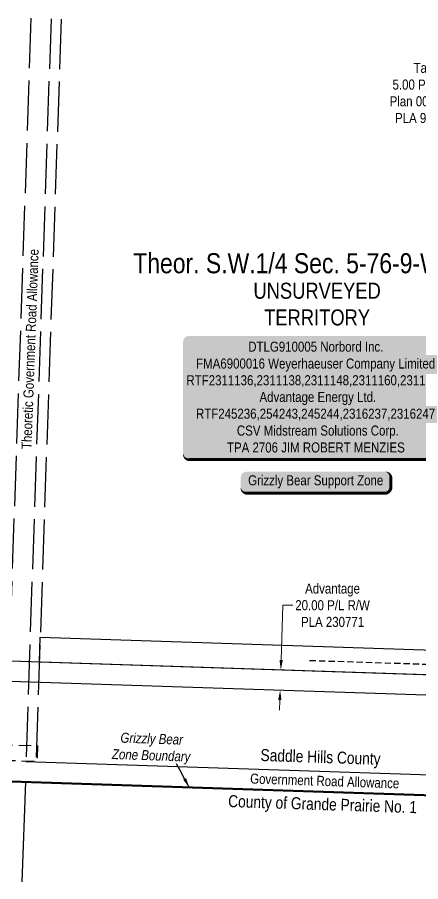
# Model space of a CAD drawing. Extents: x 347027 to 353466, y 6157949 to 6165050.
# Drawn here: x 350444 to 350847, y 6158288 to 6159151 of the extents above; entities that cross this region are included whole.
import ezdxf
from ezdxf.enums import TextEntityAlignment as Align

# ---------------------------------------------------------------- set-up
doc = ezdxf.new("R2010")
doc.units = 0
doc.header["$LTSCALE"] = 5
doc.header["$PDSIZE"] = 20
for name, pattern in [('DASHDOT2', [5, 2.5, -1.25, 0, -1.25]), ('foc-ACCESSROAD', [3.75, 2.5, -1.25]), ('foc-UNSURVEYED', [12.5, 10, -2.5]), ('UG_PIPE', [1.875, 1.25, -0.625])]:
    doc.linetypes.add(name, pattern=pattern)
doc.layers.get('Defpoints').update_dxf_attribs({"color": 9})
for name, color, linetype in [('AS-PIPE-UG', 44, 'UG_PIPE'), ('AS-SURFACE IMPACT', 7, 'Continuous'), ('AS-WILDLIFE', 131, 'DASHDOT2'), ('AS-WILDLIFE-BLOCK', 131, 'Continuous'), ('C-SYMBOL', 7, 'Continuous'), ('F-AR', 190, 'foc-ACCESSROAD'), ('F-RW', 190, 'Continuous'), ('L-33', 7, 'Continuous'), ('L-ROAD-T', 7, 'Continuous'), ('L-SEC', 7, 'Continuous'), ('L-UNS-T', 3, 'Continuous'), ('L-USEC', 7, 'foc-UNSURVEYED')]:
    doc.layers.add(name, color=color, linetype=linetype)
doc.layers.add('F-RW-T', color=190, linetype='Continuous', lineweight=9)
doc.styles.add('175L', font='ARIALN.TTF', dxfattribs={"height": 20})
doc.styles.add('240', font='ARIALN.TTF', dxfattribs={"height": 30})
doc.styles.add('80', font='ARIALN.TTF', dxfattribs={"height": 10})
doc.styles.add('80CG', font='ARIALN.TTF', dxfattribs={"height": 10})
doc.styles.add('80L', font='ARIALN.TTF', dxfattribs={"height": 10})
doc.dimstyles.new('Compass 5 000', dxfattribs={"dimscale": 5, "dimtxt": 9, "dimasz": 2, "dimexe": 0.2, "dimexo": 0.0625, "dimgap": 0.5, "dimtad": 0, "dimtih": 1, "dimtoh": 1, "dimzin": 0, "dimdsep": 46, "dimtxsty": '80CG', "dimcen": 0.1, "dimse1": 1, "dimse2": 1, "dimclrd": 256, "dimclrt": 256, "dimaunit": 1, "dimadec": 4, "dimazin": 0, "dimtfac": 0.06, "dimtofl": 0, "dimtmove": 0, "dimatfit": 1, "dimfxl": 0.2, "dimtolj": 1, "dimtzin": 0, "dimlwd": -1, "dimarcsym": 0})

# ---------------------------------------------------------------- blocks, each defined once
blk = doc.blocks.new('*U43')
h = blk.add_hatch(color=255)
edge = h.paths.add_edge_path()
edge.add_line((-126.5, -62.5), (126.5, -62.5))
edge.add_arc((126.5, -56.5), 6, 270, 360)
edge.add_line((132.5, -56.5), (132.5, 55))
edge.add_arc((126.5, 55), 6, 0, 90)
edge.add_line((126.5, 61), (-126.5, 61))
edge.add_arc((-126.5, 55), 6, 90, 180)
edge.add_line((-132.5, 55), (-132.5, -56.5))
edge.add_arc((-126.5, -56.5), 6, 180, 270)
at = {"color": 44, "flags": 128}
blk.add_lwpolyline([(-126.5, -62.5, 3, 3, 0), (126.5, -62.5, 3, 3, 0.414214), (132.5, -56.5, 3, 3, 0), (132.5, 55, 3, 0, 0.414214), (126.5, 61, 0, 0, 0), (-126.5, 61, 0, 0, 0.414214), (-132.5, 55, 0, 0, 0), (-132.5, -56.5, 0, 3, 0.414214)], format="xyseb", close=True, dxfattribs=at)
at = {"color": 44, "style": '80'}
blk.add_attdef('ENTER_TEXT_001', (-35.99, -5), '', height=10, dxfattribs=at)
blk = doc.blocks.new('*U36')
h = blk.add_hatch(color=255)
edge = h.paths.add_edge_path()
edge.add_line((-69, -11.5), (69, -11.5))
edge.add_arc((69, -5.5), 6, 270, 360)
edge.add_line((75, -5.5), (75, 4))
edge.add_arc((69, 4), 6, 0, 90)
edge.add_line((69, 10), (-69, 10))
edge.add_arc((-69, 4), 6, 90, 180)
edge.add_line((-75, 4), (-75, -5.5))
edge.add_arc((-69, -5.5), 6, 180, 270)
at = {"color": 131, "flags": 128}
blk.add_lwpolyline([(-69, -11.5, 3, 3, 0), (69, -11.5, 3, 3, 0.414214), (75, -5.5, 3, 3, 0), (75, 4, 3, 0, 0.414214), (69, 10, 0, 0, 0), (-69, 10, 0, 0, 0.414214), (-75, 4, 0, 0, 0), (-75, -5.5, 0, 3, 0.414214)], format="xyseb", close=True, dxfattribs=at)
at = {"color": 131, "style": '80'}
blk.add_attdef('ENTER_TEXT_001', (-35.99, -5), '', height=10, dxfattribs=at)
blk = doc.blocks.new('*D68')
at = {"layer": 'Defpoints', "color": 0, "transparency": 16777216}
for p in [(350933.42, 6159089.81), (350995.48, 6158941.83), (351000.03, 6158943.91)]:
    blk.add_point(p, dxfattribs=at)
at = {"layer": 'F-RW-T', "transparency": 16777216}
for p, q in [((350942.52, 6159093.97), (350951.61, 6159098.12)), ((350919.78, 6159083.58), (350901.43, 6159075.21)), ((350901.43, 6159075.21), (350891.43, 6159075.21))]:
    blk.add_line(p, q, dxfattribs=at)
for points in [[(350941.83, 6159095.48), (350943.21, 6159092.45), (350933.42, 6159089.81)], [(350919.08, 6159085.1), (350920.47, 6159082.07), (350928.87, 6159087.74)]]:
    blk.add_solid(points, dxfattribs=at)
at = {"layer": 'F-RW-T', "transparency": 16777216, "insert": (350852.66, 6159075.21), "char_height": 10, "attachment_point": 5, "style": '80CG'}
blk.add_mtext('\\A1;Taqa\\P5.00 P/L R/W\\PPlan 002 0385\\PPLA 991352', dxfattribs=at)
blk = doc.blocks.new('*D114')
at = {"layer": 'Defpoints', "color": 0, "transparency": 16777216}
for p in [(350707.05, 6158499.07), (350722.31, 6158498.57), (350721.65, 6158478.59)]:
    blk.add_point(p, dxfattribs=at)
at = {"layer": 'F-RW-T', "transparency": 16777216}
for p, q in [((350707.38, 6158509.07), (350709.18, 6158563.75)), ((350709.18, 6158563.75), (350719.18, 6158563.75)), ((350706.06, 6158469.09), (350705.73, 6158459.1))]:
    blk.add_line(p, q, dxfattribs=at)
for points in [[(350705.72, 6158509.12), (350709.05, 6158509.01), (350707.05, 6158499.07)], [(350704.4, 6158469.15), (350707.73, 6158469.04), (350706.39, 6158479.09)]]:
    blk.add_solid(points, dxfattribs=at)
at = {"layer": 'F-RW-T', "transparency": 16777216, "insert": (350758.72, 6158563.75), "char_height": 10, "attachment_point": 5, "style": '80CG'}
blk.add_mtext('\\A1;Advantage\\P20.00 P/L R/W\\PPLA 230771', dxfattribs=at)

msp = doc.modelspace()

# ---------------------------------------------------------------- linework, layer by layer
at = {"layer": 'AS-PIPE-UG', "flags": 128}
msp.add_lwpolyline([(350735.848, 6158508.718), (351178.577, 6158494.589), (351211.14, 6158493.654), (351479.396, 6158485.929), (351638.453, 6158479.966), (351699.191, 6158477.095), (351752.127, 6158477.667)], dxfattribs=at)
at = {"layer": 'AS-WILDLIFE', "const_width": 2, "flags": 128}
msp.add_lwpolyline([(350331.695, 6158391.328), (352192.956, 6158329.748)], dxfattribs=at)
at = {"layer": 'F-AR', "flags": 128}
msp.add_lwpolyline([(350332.882, 6158426.239), (350464.115, 6158423.732), (350463.506, 6158407.854), (350332.35, 6158410.582)], dxfattribs=at)
at = {"layer": 'F-RW', "flags": 128}
msp.add_lwpolyline([(351161.921, 6158484.086), (350466.001, 6158507.015), (350466.845, 6158531.994), (351162.762, 6158509.065)], dxfattribs=at)
at = {"layer": 'F-RW'}
msp.add_lwpolyline([(350335.116, 6158491.318), (351763.246, 6158444.278), (351763.392, 6158464.28), (350335.775, 6158511.303)], dxfattribs=at)
at = {"layer": 'L-SEC'}
for p, q in [((351258.339, 6158380.62), (350452.404, 6158407.439)), ((350451.897, 6158387.333), (350448.523, 6158287.77)), ((351257.67, 6158360.519), (350451.897, 6158387.333))]:
    msp.add_line(p, q, dxfattribs=at)
at = {"layer": 'L-USEC'}
for p, q in [((350459.652, 6159212.524), (350432.298, 6158408.103)), ((350479.757, 6159211.842), (350452.404, 6158407.439)), ((350489.815, 6159211.501), (350462.462, 6158407.105))]:
    msp.add_line(p, q, dxfattribs=at)

# ---------------------------------------------------------------- block references
at = {"layer": 'AS-SURFACE IMPACT'}
ref = msp.add_blockref('*U43', (350741.937, 6158771.656), dxfattribs=at)
ref.add_attrib('ENTER_TEXT_001', 'DTLG910005 Norbord Inc.', (350674.498, 6158816.959), dxfattribs={"layer": '0', "color": 44, "height": 10, "style": '80'})
ref.add_attrib('ENTER_TEXT_002', 'FMA6900016 Weyerhaeuser Company Limited', (350622.482, 6158800.115), dxfattribs={"layer": '0', "color": 44, "height": 10, "style": '80'})
ref.add_attrib('ENTER_TEXT_003', 'RTF2311136,2311138,2311148,2311160,2311186', (350612.772, 6158783.408), dxfattribs={"layer": '0', "color": 44, "height": 10, "style": '80'})
ref.add_attrib('ENTER_TEXT_004', ' Advantage Energy Ltd.', (350682.554, 6158766.741), dxfattribs={"layer": '0', "color": 44, "height": 10, "style": '80'})
ref.add_attrib('ENTER_TEXT_005', 'RTF245236,254243,245244,2316237,2316247', (350622.329, 6158750.033), dxfattribs={"layer": '0', "color": 44, "height": 10, "style": '80'})
ref.add_attrib('ENTER_TEXT_006', ' CSV Midstream Solutions Corp.', (350659.979, 6158733.189), dxfattribs={"layer": '0', "color": 44, "height": 10, "style": '80'})
ref.add_attrib('ENTER_TEXT_007', 'TPA 2706 JIM ROBERT MENZIES', (350653.287, 6158716.345), dxfattribs={"layer": '0', "color": 44, "height": 10, "style": '80'})
at = {"layer": 'AS-WILDLIFE-BLOCK'}
ref = msp.add_blockref('*U36', (350741.953, 6158687.15), dxfattribs=at)
ref.add_attrib('ENTER_TEXT_001', 'Grizzly Bear Support Zone', (350674.389, 6158683.531), dxfattribs={"layer": '0', "color": 131, "height": 10, "style": '80'})

# ---------------------------------------------------------------- texts
at = {"layer": 'AS-WILDLIFE', "insert": (350577.792, 6158420.785), "char_height": 9.99755, "attachment_point": 5, "rotation": 358.108574, "style": '240'}
msp.add_mtext_dynamic_manual_height_columns('{\\fArial Narrow|b0|i1|c0|p34;Grizzly Bear Zone Boundary}', width=79.15077, gutter_width=45.011, heights=[0], dxfattribs=at)
at = {"layer": 'C-SYMBOL', "color": 3, "style": '175L'}
msp.add_text('Theor. S.W.1/4 Sec. 5-76-9-W.6M.', height=20, dxfattribs=at).set_placement((350736, 6158889.245), align=Align.BOTTOM_CENTER)
at = {"layer": 'L-33', "color": 3, "style": '240'}
msp.add_text('Saddle Hills County', height=11.99694, rotation=358.115988, dxfattribs=at).set_placement((350686.612, 6158408.331))
at = {"layer": 'L-33', "color": 3, "linetype": 'Continuous', "insert": (350748.724, 6158363.425), "char_height": 17.99559, "attachment_point": 5, "rotation": 358.105067, "style": '240'}
msp.add_mtext_dynamic_manual_height_columns('{\\H0.66666x;County of Grande Prairie No. 1}', width=209.96841, gutter_width=45.011, heights=[0], dxfattribs=at)
at = {"layer": 'L-ROAD-T', "style": '80L'}
for s, rotation, p in [('Theoretic Government Road Allowance', 87.925226, (350456.641, 6158819.609)), ('Government Road Allowance', 358.118768, (350750.906, 6158388.345))]:
    msp.add_text(s, height=9.99755, rotation=rotation, dxfattribs=at).set_placement(p, align=Align.MIDDLE_CENTER)
at = {"layer": 'L-UNS-T', "color": 3, "insert": (350743.285, 6158864.359), "char_height": 15.99608, "attachment_point": 5, "style": '80L'}
msp.add_mtext_dynamic_manual_height_columns('UNSURVEYED TERRITORY', width=126.44473, gutter_width=47.512, heights=[0], dxfattribs=at)

# ---------------------------------------------------------------- dimensions: what is measured, and where the dimension line sits
at = {"layer": 'F-RW-T'}
for base, p1, p2, angle, text, picture, middle in [((350933.421, 6159089.814), (350995.483, 6158941.83), (351000.033, 6158943.907), 24.538322, 'Taqa\\P5.00 P/L R/W\\PPlan 002 0385\\PPLA 991352', '*D68', (350852.66, 6159075.208)), ((350707.052, 6158499.073), (350721.649, 6158478.587), (350722.307, 6158498.57), 88.112911, 'Advantage\\P20.00 P/L R/W\\PPLA 230771', '*D114', (350758.722, 6158563.747))]:
    dim = msp.add_linear_dim(base=base, p1=p1, p2=p2, angle=angle, text=text, dimstyle='Compass 5 000', dxfattribs=at)
    dim.commit()
    dim.dimension.update_dxf_attribs({"geometry": picture, "text_midpoint": middle, "dimtype": 161})

# ---------------------------------------------------------------- leaders
at = {"layer": 'AS-WILDLIFE', "path_type": 1}
msp.add_leader([(350615.746, 6158381.597), (350602.897, 6158405.306)], dimstyle='Compass 5 000', override={"dimgap": 0.5, "dimtad": 0}, dxfattribs=at)

doc.saveas('drawing.dxf')
